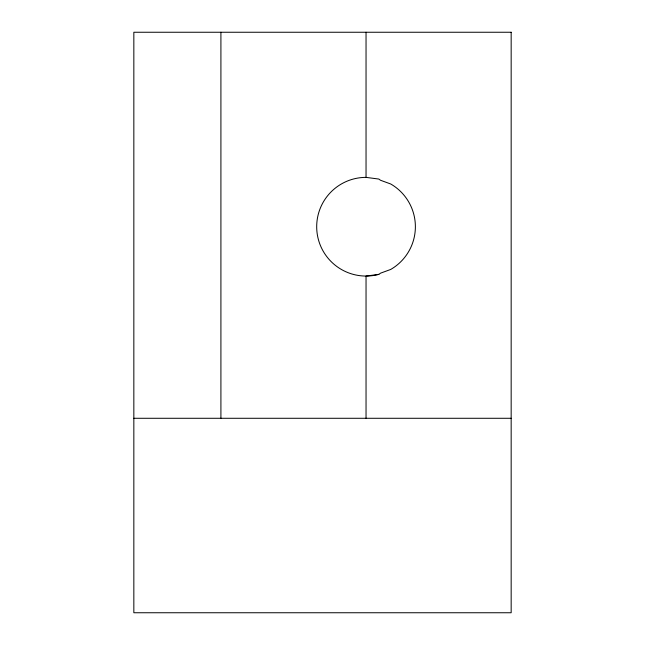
<?xml version="1.0" encoding="UTF-8"?>
<svg xmlns="http://www.w3.org/2000/svg" width="645" height="645" viewBox="0 0 645 645"><rect width="100%" height="100%" fill="white"/><g stroke="black" fill="none" stroke-linecap="round" stroke-linejoin="round"><path stroke-width="0.97" d="M378.808 274.375L380.55 273.158L390.709 269.449A49.343 49.343 0 0 0 390.709 183.986L380.55 180.278L378.808 179.06L366.038 177.375A49.343 49.343 0 0 0 317.114 233.159A49.343 49.343 0 0 0 378.808 274.375L366.038 276.06L366.038 418.282M133.838 418.282L511.163 418.282M366.038 32.25L366.038 177.375M220.912 32.25L220.912 418.282M511.163 32.25L133.838 32.25L133.838 612.75L511.163 612.75L511.163 32.25"/></g></svg>
